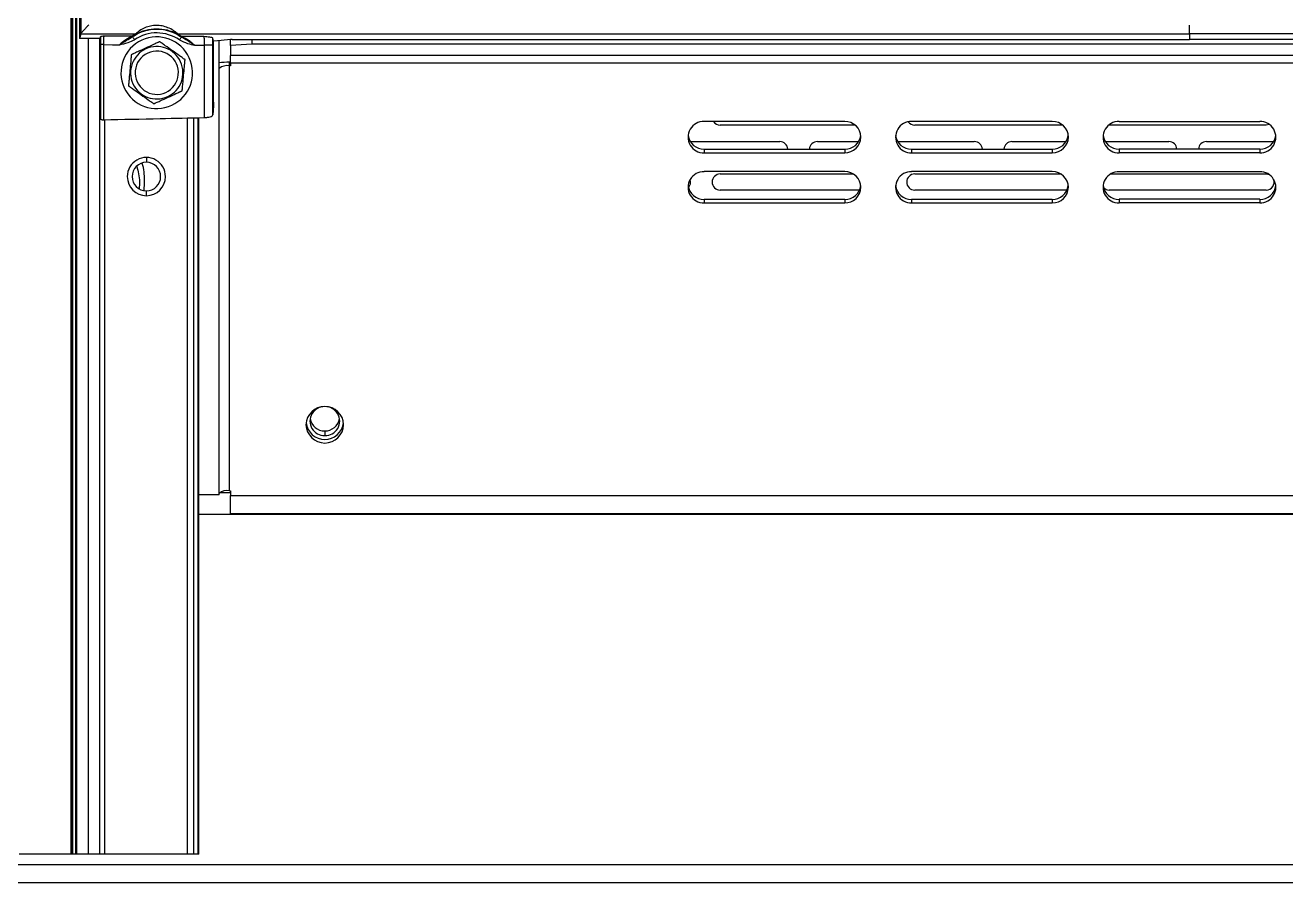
# Model space of a CAD drawing. Header units: millimetres. Extents: x -356 to 237, y 0 to 365.
# Drawn here: x 144.5 to 151.79, y 9.94 to 14.89 of the extents above; entities that cross this region are included whole.
import ezdxf

# ---------------------------------------------------------------- set-up
doc = ezdxf.new("R2010")
doc.units = ezdxf.units.MM

msp = doc.modelspace()

# ---------------------------------------------------------------- linework, layer by layer
at = {"color": 7, "linetype": 'Continuous', "lineweight": 25}
for p, q in [((144.7602, 24.613), (144.7602, 10.1015)), ((144.7687, 10.1015), (144.7687, 24.613)), ((144.7688, 10.1015), (144.7688, 24.613)), ((144.7728, 10.1015), (144.7728, 24.613)), ((144.7877, 24.613), (144.7877, 10.1015)), ((144.7903, 10.1015), (144.7903, 24.613)), ((144.7905, 10.1015), (144.7905, 24.613)), ((144.7926, 24.4127), (144.7926, 10.1015)), ((144.8102, 19.904), (144.8102, 14.8184)), ((144.8177, 15.0345), (144.8177, 14.8442)), ((151.2296, 14.8442), (151.2296, 14.894)), ((144.8102, 14.8184), (144.8122, 14.8165)), ((144.8177, 14.8442), (145.1368, 14.8442)), ((144.8177, 14.8442), (144.8177, 14.8442)), ((144.8608, 14.8164), (144.8608, 10.1015)), ((144.9278, 10.1015), (144.9278, 14.8163)), ((144.9302, 14.3972), (144.9302, 14.8163)), ((145.1269, 14.8325), (145.1458, 14.8462)), ((145.3704, 14.8462), (145.3913, 14.8308)), ((145.5852, 14.4478), (145.5852, 14.8017)), ((145.6181, 12.1796), (145.6181, 14.8045)), ((145.6834, 14.7763), (145.6834, 14.8107)), ((145.6932, 14.8106), (151.2296, 14.8106)), ((145.8084, 14.8106), (145.8084, 14.7829)), ((151.2296, 14.8442), (151.2296, 14.8106)), ((156.766, 14.8106), (151.2296, 14.8106)), ((144.952, 14.7809), (144.932, 14.7809)), ((144.932, 14.7809), (144.932, 14.352)), ((144.952, 14.3466), (144.952, 14.7809)), ((145.5819, 14.7772), (145.5319, 14.7772)), ((145.5319, 14.7772), (145.5319, 14.3593)), ((145.5819, 14.3752), (145.5819, 14.7772)), ((145.8084, 14.7829), (145.6834, 14.7763)), ((145.6834, 14.7763), (145.6834, 14.7179)), ((156.6512, 14.7829), (145.8084, 14.7829)), ((145.6781, 14.6583), (145.6781, 14.679)), ((145.6834, 14.679), (145.6781, 14.679)), ((145.6781, 12.2026), (145.6781, 14.6583)), ((145.6834, 14.6583), (145.6781, 14.6583)), ((156.7762, 14.7179), (145.6834, 14.7179)), ((145.6834, 14.6736), (145.6834, 14.7179)), ((156.7762, 14.6736), (145.6834, 14.6736)), ((145.6834, 14.6736), (145.6834, 14.6583)), ((144.9561, 14.3467), (144.9561, 10.1015)), ((145.4359, 10.1015), (145.4359, 14.3573)), ((145.4705, 14.358), (145.4705, 10.1015)), ((145.4965, 10.1015), (145.4965, 14.3586)), ((145.5018, 10.1015), (145.5018, 14.3587)), ((149.2361, 14.3366), (148.4231, 14.3366)), ((149.2962, 14.3154), (148.5161, 14.3154)), ((150.4361, 14.3366), (149.6231, 14.3366)), ((150.4962, 14.3154), (149.6411, 14.3154)), ((150.7661, 14.3154), (150.7631, 14.3155)), ((151.6731, 14.3154), (150.7661, 14.3154)), ((150.8231, 14.3366), (151.6365, 14.3366)), ((148.3427, 14.2209), (148.8606, 14.2209)), ((149.0786, 14.2209), (149.3166, 14.2209)), ((149.5427, 14.2209), (149.9856, 14.2209)), ((150.2036, 14.2209), (150.5166, 14.2209)), ((150.7427, 14.2209), (151.1106, 14.2209)), ((151.3286, 14.2209), (151.7169, 14.2209)), ((148.4231, 14.1766), (148.4231, 14.1559)), ((148.4231, 14.1766), (149.2361, 14.1766)), ((148.4231, 14.1559), (149.2361, 14.1559)), ((149.2361, 14.1766), (149.2361, 14.1559)), ((149.6231, 14.1766), (149.6231, 14.1559)), ((149.6231, 14.1766), (150.4361, 14.1766)), ((149.6231, 14.1559), (150.4361, 14.1559)), ((150.4361, 14.1766), (150.4361, 14.1559)), ((150.8231, 14.1766), (150.8231, 14.1559)), ((151.6365, 14.1766), (150.8231, 14.1766)), ((151.6365, 14.1559), (150.8231, 14.1559)), ((151.6365, 14.1766), (151.6365, 14.1559)), ((145.1977, 14.129), (145.1977, 14.101)), ((149.2361, 14.0468), (148.4231, 14.0468)), ((148.5161, 14.0334), (149.285, 14.0334)), ((150.4361, 14.0468), (149.6231, 14.0468)), ((149.6411, 14.0334), (150.485, 14.0334)), ((150.7742, 14.0334), (151.6731, 14.0334)), ((150.8231, 14.0468), (151.6365, 14.0468)), ((145.1977, 13.908), (145.1977, 13.936)), ((149.3215, 13.9404), (148.5161, 13.9404)), ((150.5215, 13.9404), (149.6411, 13.9404)), ((151.6731, 13.9404), (150.7661, 13.9404)), ((148.4231, 13.8869), (148.4231, 13.8662)), ((148.4231, 13.8869), (149.2361, 13.8869)), ((148.4231, 13.8662), (149.2361, 13.8662)), ((149.2361, 13.8869), (149.2361, 13.8662)), ((149.6231, 13.8869), (149.6231, 13.8662)), ((149.6231, 13.8869), (150.4361, 13.8869)), ((149.6231, 13.8662), (150.4361, 13.8662)), ((150.4361, 13.8869), (150.4361, 13.8662)), ((150.8231, 13.8869), (150.8231, 13.8662)), ((151.6365, 13.8869), (150.8231, 13.8869)), ((151.6365, 13.8662), (150.8231, 13.8662)), ((151.6365, 13.8869), (151.6365, 13.8662)), ((146.2296, 12.5487), (146.2296, 12.5216)), ((145.6181, 12.1796), (145.5018, 12.1796)), ((145.6217, 12.1924), (145.6834, 12.1924)), ((145.6781, 12.2026), (145.6834, 12.2026)), ((145.6834, 12.2026), (145.6834, 12.1743)), ((145.6834, 12.1743), (156.7762, 12.1743)), ((145.6834, 12.0705), (145.6834, 12.1743)), ((156.9573, 12.0654), (145.5018, 12.0654)), ((145.6834, 12.0705), (156.7762, 12.0705)), ((144.7602, 10.1015), (144.461, 10.1015)), ((144.7687, 10.1015), (144.7602, 10.1015)), ((144.7687, 10.1015), (144.7688, 10.1015)), ((144.7688, 10.1015), (144.7688, 10.1015)), ((144.7728, 10.1015), (144.7688, 10.1015)), ((144.7877, 10.1015), (144.7728, 10.1015)), ((144.7903, 10.1015), (144.7877, 10.1015)), ((144.7905, 10.1015), (144.7903, 10.1015)), ((144.7926, 10.1015), (144.7905, 10.1015)), ((144.8608, 10.1015), (144.7926, 10.1015)), ((144.9278, 10.1015), (144.8608, 10.1015)), ((144.9561, 10.1015), (144.9278, 10.1015)), ((145.4359, 10.1015), (144.9561, 10.1015)), ((145.4705, 10.1015), (145.4359, 10.1015)), ((145.4965, 10.1015), (145.4705, 10.1015)), ((145.5018, 10.1015), (145.4965, 10.1015)), ((165.1111, 10.0416), (105.1111, 10.0416)), ((165.1111, 9.937), (105.1111, 9.937))]:
    msp.add_line(p, q, dxfattribs=at)
at = {"color": 7, "linetype": 'Continuous', "lineweight": 25, "flags": 128}
for points in [[(144.9302, 14.8163), (144.8641, 14.8164), (144.8122, 14.8165)], [(145.1164, 14.8296), (145.0249, 14.8302), (144.953, 14.8307)], [(145.1291, 14.8096), (145.1269, 14.8128), (145.1249, 14.8159), (145.1229, 14.8187), (145.1213, 14.8212), (145.1199, 14.8233), (145.1188, 14.8248), (145.1182, 14.8258), (145.1179, 14.8262)], [(145.3791, 14.8442), (147.3274, 14.8442), (149.278, 14.8442), (151.2296, 14.8442)], [(145.3888, 14.8079), (145.391, 14.8111), (145.3931, 14.8142), (145.3951, 14.817), (145.3968, 14.8195), (145.3982, 14.8215), (145.3993, 14.8231), (145.3999, 14.824), (145.4002, 14.8244)], [(145.53, 14.827), (145.4582, 14.8274), (145.4018, 14.8278)], [(145.5852, 14.8017), (145.5833, 14.8115), (145.5817, 14.8192)], [(145.684, 14.8108), (145.6303, 14.8057), (145.5881, 14.8017)], [(157.0801, 14.8442), (155.1317, 14.8442), (153.1812, 14.8442), (151.2296, 14.8442)], [(144.952, 14.7809), (145.0024, 14.7805), (145.042, 14.7803)], [(145.4755, 14.7775), (145.5071, 14.7773), (145.5319, 14.7772)], [(145.323, 14.4768), (145.3228, 14.4773), (145.3226, 14.4778), (145.3224, 14.4783), (145.3222, 14.4788), (145.3219, 14.4792), (145.3217, 14.4797), (145.3215, 14.4802), (145.3213, 14.4807)], [(144.9305, 14.378), (144.9313, 14.3635), (144.932, 14.352)], [(145.585, 14.4286), (145.5833, 14.3987), (145.5819, 14.3752)], [(151.6915, 14.3193), (151.6909, 14.319), (151.6731, 14.3154)], [(151.6731, 14.0334), (151.6909, 14.0299), (151.691, 14.0299)]]:
    msp.add_lwpolyline(points, dxfattribs=at)
at = {"color": 7, "linetype": 'Continuous', "lineweight": 25}
for centre, radius, start, end in [((145.2577, 14.6185), 0.207, 114.74402, 294.74402), ((145.1167, 14.8494), 0.0198, 269.09203, 301.19832), ((145.2577, 14.6185), 0.2504, 55.32324, 123.94889), ((145.2577, 14.6185), 0.2303, 55.31981, 123.95332), ((145.1372, 14.8638), 0.0196, 268.91666, 296.02647), ((145.2577, 14.6185), 0.207, 294.74402, 114.74402), ((145.379, 14.8637), 0.0195, 243.83777, 270.38884), ((145.4017, 14.8475), 0.0197, 238.00418, 270.22658), ((145.2577, 14.6185), 0.1517, 114.74401, 294.74401), ((145.2577, 14.6185), 0.125, 114.74364, 294.74444), ((144.4045, 14.394), 0.8689, 24.6437, 24.92424), ((145.2577, 14.6185), 0.1517, 294.74401, 114.74401), ((145.2577, 14.6185), 0.125, 294.74364, 114.74444), ((145.6766, 14.1877), 0.4913, 89.82843, 96.84196), ((145.6641, 14.5887), 0.071, 78.6335, 130.3903), ((148.4206, 14.2462), 0.0904, 88.40275, 271.59725), ((148.5161, 14.3619), 0.0465, 213.07382, 270.00743), ((149.2377, 14.2446), 0.092, 1.0121, 90.97436), ((149.6206, 14.2462), 0.0904, 88.40275, 271.59725), ((149.6411, 14.3619), 0.0465, 216.08531, 270.00859), ((150.4377, 14.2446), 0.092, 1.01332, 90.97315), ((150.8206, 14.2462), 0.0904, 88.40275, 271.59725), ((151.639, 14.2462), 0.0904, 268.39988, 91.60012), ((148.4217, 14.2689), 0.0923, 187.65152, 270.89554), ((148.8606, 14.1744), 0.0465, 2.70824, 89.99945), ((149.0786, 14.1744), 0.0465, 90.00055, 177.29176), ((149.2376, 14.2689), 0.0923, 269.10728, 352.3428), ((149.2377, 14.2479), 0.092, 269.0285, 358.98801), ((149.6217, 14.2689), 0.0923, 187.6572, 270.89272), ((149.9856, 14.1745), 0.0465, 2.69802, 90.00389), ((150.2036, 14.1744), 0.0465, 90.00055, 177.29176), ((150.4376, 14.2689), 0.0923, 269.10446, 352.34848), ((150.4377, 14.2479), 0.092, 269.02972, 358.98679), ((150.8217, 14.2689), 0.0923, 187.6572, 270.89272), ((151.1106, 14.1744), 0.0465, 2.70824, 89.99945), ((151.3286, 14.1744), 0.0465, 90.00055, 177.29176), ((151.6379, 14.2689), 0.0923, 269.10163, 352.34845), ((145.1977, 14.0185), 0.1105, 359.99757, 180.00243), ((145.1977, 14.0185), 0.0825, 90.00163, 269.99837), ((145.1977, 14.0185), 0.0825, 270.00163, 89.99837), ((145.1977, 14.0185), 0.1105, 180, 0), ((148.4206, 13.9565), 0.0903, 88.40088, 271.59912), ((148.2981, 13.9869), 0.0465, 317.49424, 18.46596), ((148.5161, 13.9869), 0.0465, 90.00606, 179.99972), ((149.2377, 13.9549), 0.092, 1.0121, 90.97436), ((149.6206, 13.9565), 0.0903, 88.40088, 271.59912), ((149.6411, 13.9869), 0.0465, 90.00028, 179.99972), ((150.4377, 13.9548), 0.092, 1.01332, 90.97315), ((150.8206, 13.9565), 0.0903, 88.40088, 271.59912), ((151.639, 13.9565), 0.0903, 268.398, 91.602), ((151.6731, 13.9869), 0.0465, 269.99722, 19.68962), ((148.4217, 13.9791), 0.0923, 187.65152, 270.89554), ((148.5161, 13.9869), 0.0465, 180.00028, 269.99394), ((149.2376, 13.9791), 0.0923, 269.10728, 352.3428), ((149.2377, 13.9581), 0.0919, 269.02267, 358.99087), ((149.6217, 13.9791), 0.0923, 187.6572, 270.89272), ((149.6411, 13.9869), 0.0465, 180.00028, 269.99972), ((150.4376, 13.9791), 0.0923, 269.10446, 352.34848), ((150.4377, 13.9581), 0.0919, 269.02388, 358.98966), ((150.8217, 13.9791), 0.0923, 187.6572, 270.89272), ((150.7661, 13.9869), 0.0465, 223.91783, 270.00126), ((151.6379, 13.9791), 0.0923, 269.10163, 352.34845), ((146.2296, 12.5814), 0.109, 1.59897, 178.40103), ((146.2273, 12.6052), 0.0836, 88.40234, 271.59766), ((146.232, 12.6052), 0.0836, 268.39924, 91.60076), ((146.2283, 12.6342), 0.0855, 190.41609, 270.86285), ((146.2309, 12.6342), 0.0855, 269.13511, 349.58595), ((146.2296, 12.5875), 0.109, 181.60152, 358.39848), ((146.2296, 12.6086), 0.1093, 187.23306, 352.76694), ((145.6641, 12.133), 0.071, 78.63641, 130.37899)]:
    msp.add_arc(centre, radius, start, end, dxfattribs=at)
for points, knots in [([(144.8639, 14.894), (144.8586, 14.8887), (144.8486, 14.8785), (144.8348, 14.8642), (144.8252, 14.8535), (144.8196, 14.8473), (144.8182, 14.845), (144.8177, 14.8442)], [0, 0, 0, 0, 0.328718, 0.632153, 0.87849, 0.962902, 1, 1, 1, 1]), ([(145.3791, 14.8442), (145.3786, 14.8446), (145.3774, 14.8456), (145.3741, 14.8482), (145.3665, 14.854), (145.3493, 14.8659), (145.3228, 14.8798), (145.2892, 14.89), (145.2551, 14.8932), (145.2212, 14.8894), (145.1883, 14.8788), (145.1629, 14.865), (145.1472, 14.8534), (145.1401, 14.8477), (145.1377, 14.8451), (145.1368, 14.8442)], [0, 0, 0, 0, 0.006619, 0.017713, 0.047333, 0.115709, 0.252719, 0.383248, 0.509779, 0.635708, 0.765547, 0.897844, 0.960221, 0.985645, 1, 1, 1, 1]), ([(145.1458, 14.8462), (145.1461, 14.8464), (145.1469, 14.8469), (145.1494, 14.8481), (145.1556, 14.8512), (145.1708, 14.8577), (145.2046, 14.8687), (145.2565, 14.8754), (145.3089, 14.8693), (145.3436, 14.8584), (145.3596, 14.8516), (145.3664, 14.8483), (145.3691, 14.8469), (145.37, 14.8464), (145.3704, 14.8462)], [0, 0, 0, 0, 0.004364, 0.012719, 0.035553, 0.094058, 0.224883, 0.493058, 0.762732, 0.897693, 0.960692, 0.986126, 0.995266, 1, 1, 1, 1]), ([(144.8177, 14.8442), (144.8167, 14.839), (144.8149, 14.8298), (144.813, 14.8205), (144.8122, 14.8165)], [0, 0, 0, 0, 0.559982, 1, 1, 1, 1]), ([(144.9302, 14.8163), (144.9306, 14.8183), (144.9313, 14.8217), (144.932, 14.8251), (144.9323, 14.8266)], [0, 0, 0, 0, 0.560162, 1, 1, 1, 1]), ([(144.9323, 14.8266), (144.9322, 14.8185), (144.932, 14.8033), (144.932, 14.7881), (144.932, 14.7809)], [0, 0, 0, 0, 0.528602, 1, 1, 1, 1]), ([(144.953, 14.8307), (144.9485, 14.83), (144.9423, 14.8291), (144.9351, 14.8283), (144.933, 14.827), (144.9323, 14.8266)], [0, 0, 0, 0, 0.649856, 0.886063, 1, 1, 1, 1]), ([(144.952, 14.7809), (144.952, 14.7869), (144.952, 14.7982), (144.9522, 14.8131), (144.9523, 14.8237), (144.9528, 14.829), (144.953, 14.8307)], [0, 0, 0, 0, 0.363846, 0.67808, 0.900084, 1, 1, 1, 1]), ([(145.1164, 14.8296), (145.1158, 14.8293), (145.1144, 14.8286), (145.1103, 14.8266), (145.0998, 14.8214), (145.0829, 14.812), (145.0618, 14.7979), (145.0487, 14.7862), (145.042, 14.7803)], [0, 0, 0, 0, 0.019724, 0.054159, 0.152985, 0.410543, 0.70089, 1, 1, 1, 1]), ([(145.042, 14.7803), (145.0554, 14.7892), (145.0801, 14.8055), (145.1061, 14.8197), (145.1179, 14.8262)], [0, 0, 0, 0, 0.5432516, 1, 1, 1, 1]), ([(145.042, 14.7803), (145.0589, 14.7841), (145.0889, 14.7909), (145.1168, 14.8039), (145.1291, 14.8096)], [0, 0, 0, 0, 0.5614197, 1, 1, 1, 1]), ([(145.1368, 14.8442), (145.1328, 14.8415), (145.1258, 14.8369), (145.1192, 14.8318), (145.1164, 14.8296)], [0, 0, 0, 0, 0.578178, 1, 1, 1, 1]), ([(145.1179, 14.8262), (145.12, 14.8276), (145.123, 14.8297), (145.126, 14.8318), (145.1269, 14.8325)], [0, 0, 0, 0, 0.676775, 1, 1, 1, 1]), ([(145.4018, 14.8278), (145.3978, 14.8309), (145.3905, 14.8367), (145.3827, 14.8419), (145.3791, 14.8442)], [0, 0, 0, 0, 0.53905, 1, 1, 1, 1]), ([(145.3888, 14.8079), (145.4045, 14.8009), (145.4325, 14.7883), (145.4624, 14.7808), (145.4755, 14.7775)], [0, 0, 0, 0, 0.558525, 1, 1, 1, 1]), ([(145.3913, 14.8308), (145.3922, 14.8301), (145.3952, 14.8279), (145.3982, 14.8258), (145.4002, 14.8244)], [0, 0, 0, 0, 0.32317, 1, 1, 1, 1]), ([(145.4755, 14.7775), (145.4622, 14.7866), (145.4377, 14.8032), (145.412, 14.8178), (145.4002, 14.8244)], [0, 0, 0, 0, 0.5432824, 1, 1, 1, 1]), ([(145.4755, 14.7775), (145.4689, 14.7836), (145.4559, 14.7954), (145.435, 14.8098), (145.4182, 14.8194), (145.4078, 14.8247), (145.4037, 14.8268), (145.4023, 14.8275), (145.4018, 14.8278)], [0, 0, 0, 0, 0.299095, 0.589449, 0.84705, 0.945883, 0.980318, 1, 1, 1, 1]), ([(145.5817, 14.8192), (145.5801, 14.82), (145.5748, 14.8226), (145.557, 14.8241), (145.5415, 14.8258), (145.53, 14.827)], [0, 0, 0, 0, 0.104199, 0.337534, 1, 1, 1, 1]), ([(145.53, 14.827), (145.5303, 14.8254), (145.531, 14.82), (145.5313, 14.8094), (145.5318, 14.7945), (145.5319, 14.7832), (145.5319, 14.7772)], [0, 0, 0, 0, 0.100395, 0.322455, 0.636435, 1, 1, 1, 1]), ([(145.5819, 14.7772), (145.5819, 14.7852), (145.5819, 14.7992), (145.5818, 14.8132), (145.5817, 14.8192)], [0, 0, 0, 0, 0.570515, 1, 1, 1, 1]), ([(145.5881, 14.8017), (145.5876, 14.8017), (145.5866, 14.8017), (145.5857, 14.8017), (145.5852, 14.8017)], [0, 0, 0, 0, 0.559736, 1, 1, 1, 1]), ([(145.6932, 14.8106), (145.6916, 14.8106), (145.6886, 14.8106), (145.6855, 14.8107), (145.684, 14.8108)], [0, 0, 0, 0, 0.505002, 1, 1, 1, 1]), ([(145.1924, 14.7602), (145.1772, 14.7531), (145.1545, 14.7427), (145.1299, 14.7314), (145.1191, 14.7264), (145.1148, 14.7244), (145.1122, 14.7232), (145.111, 14.7226), (145.1106, 14.7225)], [0, 0, 0, 0, 0.560201, 0.830789, 0.903064, 0.956199, 0.988915, 1, 1, 1, 1]), ([(145.2742, 14.7979), (145.2739, 14.7977), (145.2727, 14.7972), (145.2701, 14.7959), (145.2657, 14.794), (145.2549, 14.789), (145.2303, 14.7776), (145.2077, 14.7672), (145.1924, 14.7602)], [0, 0, 0, 0, 0.011163, 0.044056, 0.097522, 0.170178, 0.4407, 1, 1, 1, 1]), ([(145.4213, 14.6939), (145.4212, 14.694), (145.4209, 14.6942), (145.4196, 14.6952), (145.4155, 14.698), (145.4051, 14.7054), (145.382, 14.7217), (145.348, 14.7458), (145.314, 14.7698), (145.2907, 14.7862), (145.2802, 14.7937), (145.276, 14.7966), (145.2747, 14.7976), (145.2743, 14.7978), (145.2742, 14.7979)], [0, 0, 0, 0, 0.001742, 0.006939, 0.027499, 0.084752, 0.219383, 0.498579, 0.777443, 0.913882, 0.972074, 0.992937, 0.998228, 1, 1, 1, 1]), ([(145.1106, 14.7225), (145.1106, 14.7224), (145.1106, 14.722), (145.1105, 14.7203), (145.11, 14.7154), (145.1088, 14.7027), (145.1062, 14.6745), (145.1024, 14.6331), (145.0986, 14.5916), (145.096, 14.5632), (145.0948, 14.5504), (145.0943, 14.5453), (145.0942, 14.5436), (145.0942, 14.5432), (145.0941, 14.5431)], [0, 0, 0, 0, 0.001753, 0.006959, 0.027525, 0.084772, 0.219415, 0.498587, 0.777447, 0.913893, 0.972083, 0.992935, 0.998219, 1, 1, 1, 1]), ([(145.4048, 14.5145), (145.4048, 14.5146), (145.4049, 14.5151), (145.405, 14.5167), (145.4055, 14.5217), (145.4067, 14.5344), (145.4093, 14.5625), (145.4131, 14.604), (145.4169, 14.6455), (145.4195, 14.6738), (145.4207, 14.6867), (145.4211, 14.6917), (145.4213, 14.6934), (145.4213, 14.6938), (145.4213, 14.6939)], [0, 0, 0, 0, 0.001753, 0.006959, 0.027499, 0.084775, 0.219389, 0.498587, 0.777448, 0.913895, 0.972083, 0.992935, 0.998221, 1, 1, 1, 1]), ([(145.0941, 14.5431), (145.0942, 14.5431), (145.0946, 14.5428), (145.0959, 14.5419), (145.1, 14.539), (145.1104, 14.5316), (145.1335, 14.5153), (145.1675, 14.4913), (145.2015, 14.4672), (145.2247, 14.4508), (145.2353, 14.4433), (145.2394, 14.4404), (145.2408, 14.4395), (145.2412, 14.4392), (145.2412, 14.4391)], [0, 0, 0, 0, 0.001757, 0.006954, 0.027499, 0.084774, 0.219398, 0.498579, 0.777442, 0.913903, 0.972074, 0.992937, 0.998228, 1, 1, 1, 1]), ([(145.323, 14.4768), (145.3383, 14.4839), (145.361, 14.4943), (145.3856, 14.5056), (145.3964, 14.5107), (145.4007, 14.5127), (145.4033, 14.5139), (145.4045, 14.5144), (145.4048, 14.5145)], [0, 0, 0, 0, 0.560249, 0.83079, 0.903065, 0.956247, 0.988942, 1, 1, 1, 1]), ([(145.2412, 14.4391), (145.2415, 14.4393), (145.2427, 14.4399), (145.2454, 14.4411), (145.2497, 14.4431), (145.2606, 14.448), (145.2852, 14.4594), (145.3078, 14.4698), (145.323, 14.4768)], [0, 0, 0, 0, 0.011163, 0.044056, 0.0975, 0.170178, 0.4407, 1, 1, 1, 1]), ([(145.5852, 14.4478), (145.5852, 14.4457), (145.5852, 14.4417), (145.5852, 14.4363), (145.5851, 14.432), (145.585, 14.4296), (145.585, 14.4286)], [0, 0, 0, 0, 0.328061, 0.622077, 0.853887, 1, 1, 1, 1]), ([(144.9305, 14.378), (144.9305, 14.379), (144.9304, 14.3814), (144.9303, 14.3857), (144.9302, 14.3911), (144.9302, 14.3951), (144.9302, 14.3972)], [0, 0, 0, 0, 0.145659, 0.376546, 0.671369, 1, 1, 1, 1]), ([(145.5319, 14.3593), (145.5352, 14.3594), (145.5416, 14.3597), (145.5536, 14.361), (145.5656, 14.3638), (145.5776, 14.3676), (145.5807, 14.3731), (145.5819, 14.3752)], [0, 0, 0, 0, 0.178938, 0.354965, 0.657515, 0.873259, 1, 1, 1, 1]), ([(144.932, 14.352), (144.9321, 14.3516), (144.9325, 14.3505), (144.9347, 14.3491), (144.9375, 14.348), (144.9411, 14.3473), (144.9445, 14.3468), (144.9482, 14.3465), (144.9507, 14.3466), (144.952, 14.3466)], [0, 0, 0, 0, 0.0674276, 0.149141, 0.3408943, 0.4894136, 0.6529524, 0.8253744, 1, 1, 1, 1]), ([(144.952, 14.3466), (145.0602, 14.349), (145.2535, 14.3534), (145.4469, 14.3575), (145.5319, 14.3593)], [0, 0, 0, 0, 0.559994, 1, 1, 1, 1]), ([(145.1424, 14.0786), (145.1499, 14.0486), (145.1607, 14.0059), (145.1571, 13.9623), (145.156, 13.9493)], [0, 0, 0, 0, 0.701284, 1, 1, 1, 1]), ([(145.1849, 13.9382), (145.1859, 13.9575), (145.1886, 14.0094), (145.1847, 14.0639), (145.1722, 14.0951), (145.1719, 14.0958)], [0, 0, 0, 0, 0.365848, 0.986482, 1, 1, 1, 1])]:
    msp.add_open_spline(points, degree=3, knots=knots, dxfattribs=at)

doc.saveas('drawing.dxf')
